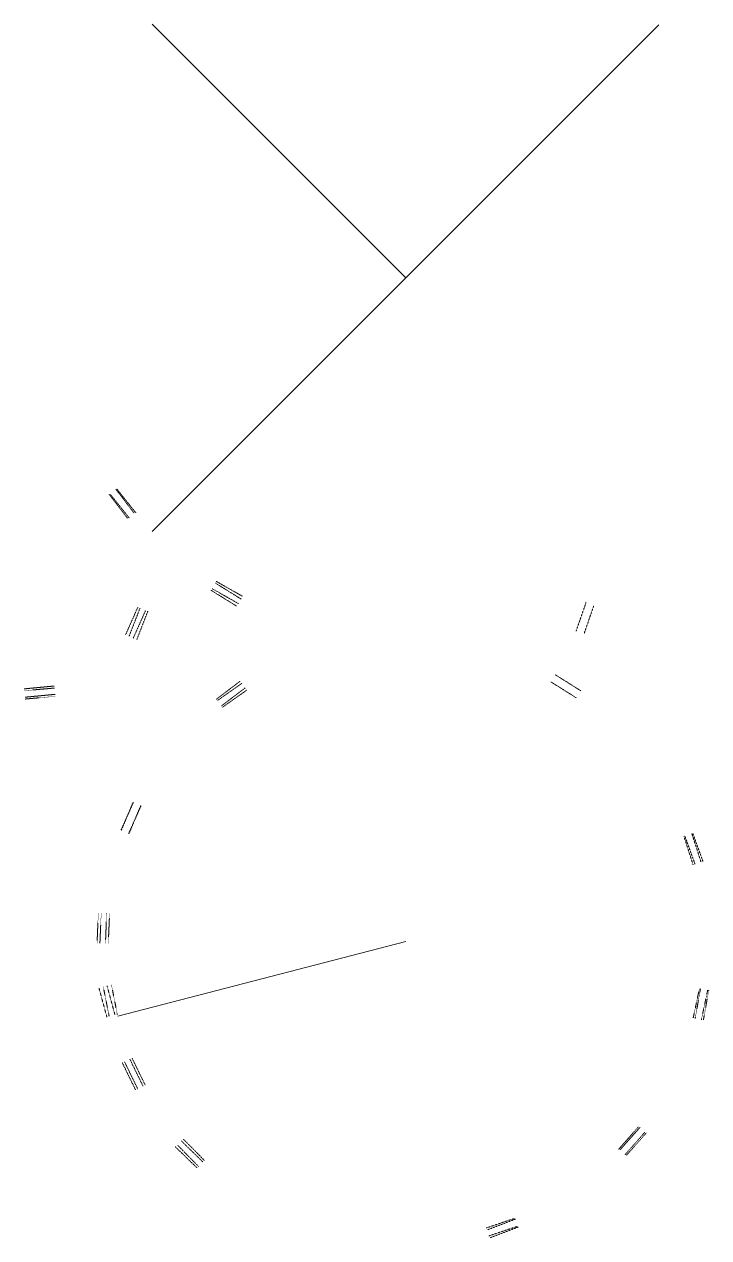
# Model space of a CAD drawing. Header units: inches. Extents: x -449 to 368, y -752 to 696.
import ezdxf

# ---------------------------------------------------------------- set-up
doc = ezdxf.new("R2010")
doc.units = ezdxf.units.IN
doc.header["$MEASUREMENT"] = 0
doc.linetypes.add('Overhead', pattern=[0.15625, 0.09375, -0.0625])
doc.layers.add('A-DETL', color=90, linetype='Continuous', lineweight=9)
doc.layers.add('A-GENM', color=13, linetype='Continuous', lineweight=9)

# ---------------------------------------------------------------- blocks, each defined once
blk = doc.blocks.new('Opening-Cased - 36_ x 84_-254266-Foundation')
at = {"layer": 'A-GENM', "linetype": 'Overhead'}
for p, q in [((-18.3, 5), (17.7, 5)), ((-18.3, -5), (17.7, -5))]:
    blk.add_line(p, q, dxfattribs=at)

msp = doc.modelspace()

# ---------------------------------------------------------------- linework, layer by layer
at = {"layer": 'A-DETL'}
for p, q in [((5.9, 393), (-296.7, 695.6)), ((-296.7, 90.3), (307.9, 694.9)), ((-337.8, -487.9), (5.9, -399))]:
    msp.add_line(p, q, dxfattribs=at)

# ---------------------------------------------------------------- block references
at = {"layer": 'A-GENM'}
for p, rotation in [((-332.9, 123.2), 307.4011676644768), ((-331.6, 123.9), 128.6065786661566), ((-207.3, 17.7), 150.4330354455386), ((-208.8, 15.1), 148.1913560577199), ((-316.6, -18.7), 246.0022377348383), ((219.8, -13.5), 250.833014313194), ((-313.2, -20.2), 248.7222609313758), ((196.6, -94.2), 147.9230533814856), ((-431.3, -100.8), 185.4623574242899), ((-431, -103.1), 185.0784789083827), ((-203.1, -103.3), 217.236341062878), ((-201.4, -105.3), 215.1543806605713), ((-322.1, -251.9), 245.7855425179723), ((-322.1, -252), 247.2395976951235), ((348, -288.4), 107.8774129215224), ((349.7, -287.8), 109.8467117516901), ((-356.7, -382.8), 87.67432410016704), ((-353.3, -383.7), 267.5023302610895), ((-350.5, -471), 285.2169785208252), ((-346.6, -469.7), 281.2786240268343), ((357.7, -473.4), 78.02117128995936), ((359.4, -474.3), 259.8949754037817), ((-319.8, -558), 296.0775841714662), ((-317.2, -556.7), 295.9585816980867), ((275.9, -636.5), 48.62498416600676), ((277.3, -637.6), 228.3607572402967), ((-253, -652.6), 135.8419177412063), ((-250.1, -651.4), 314.5368887219477), ((121, -739.7), 18.6208804375476), ((121.6, -741.5), 200.791967145849)]:
    msp.add_blockref('Opening-Cased - 36_ x 84_-254266-Foundation', p, dxfattribs=dict(at, rotation=rotation))

doc.saveas('drawing.dxf')
